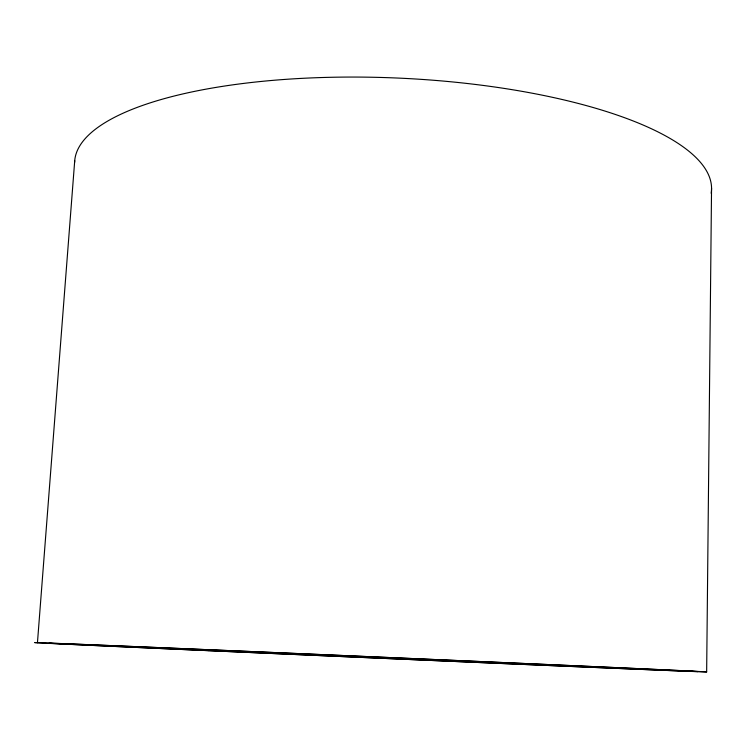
<?xml version="1.0" encoding="UTF-8"?>
<svg xmlns="http://www.w3.org/2000/svg" width="749" height="749" viewBox="0 0 749 749"><rect width="100%" height="100%" fill="white"/><g stroke="black" fill="none" stroke-linecap="round" stroke-linejoin="round"><path stroke-width="1.12" d="M711.55 188.046L706.653 671.937A334.925 0.534 2.5 0 1 203.325 650.422A334.925 0.534 2.5 0 1 204.458 649.542A334.925 0.534 2.5 0 1 706.663 671.928M37.45 642.717L74.722 160.67M74.619 162.411A318.746 97.885 2.5 0 1 402.297 78.27A318.746 97.885 2.5 0 1 711.166 193.251M208.859 650.656A326.395 0.524 2.5 0 0 698.143 671.572A326.395 0.524 2.5 0 0 209.177 649.767A326.395 0.524 2.5 0 0 208.859 650.656"/></g></svg>
